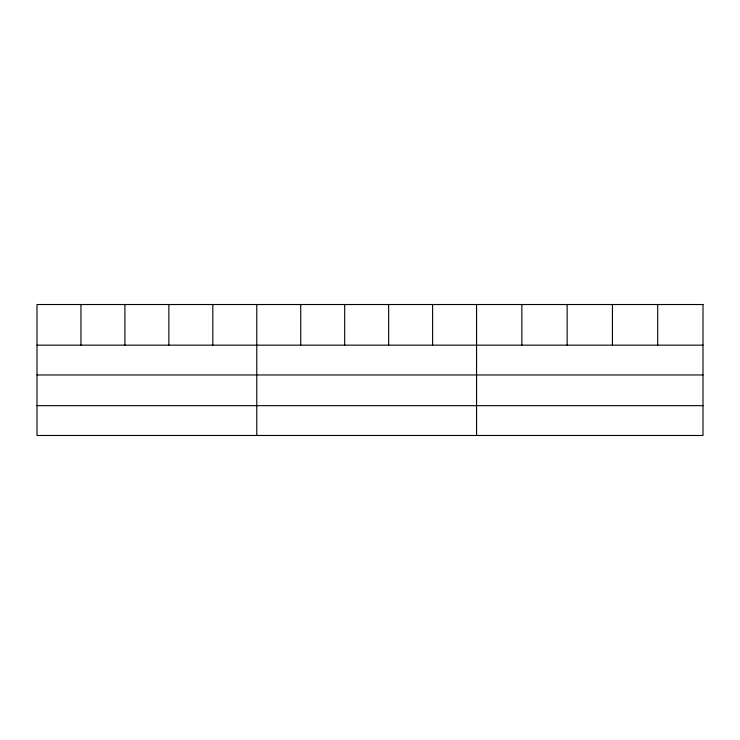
<?xml version="1.0" encoding="UTF-8"?>
<svg xmlns="http://www.w3.org/2000/svg" width="740" height="740" viewBox="0 0 740 740"><rect width="100%" height="100%" fill="white"/><g stroke="black" fill="none" stroke-linecap="round" stroke-linejoin="round"><path stroke-width="1.11" d="M37 345.154L703 345.154M37 374.958L703 374.958M37 405.668L703 405.668M657.712 304.519L657.712 345.154M612.424 304.519L612.424 345.154M567.136 304.519L567.136 345.154M521.848 304.519L521.848 345.154M476.56 304.519L476.56 435.481M432.604 304.519L432.604 345.154M388.648 304.519L388.648 345.154M344.692 304.519L344.692 345.154M300.736 304.519L300.736 345.154M256.78 304.519L256.78 435.481M212.824 304.519L212.824 345.154M168.868 304.519L168.868 345.154M124.912 304.519L124.912 345.154M80.956 304.519L80.956 345.154M703 304.519L37 304.519L37 435.481L703 435.481L703 304.519"/></g></svg>
